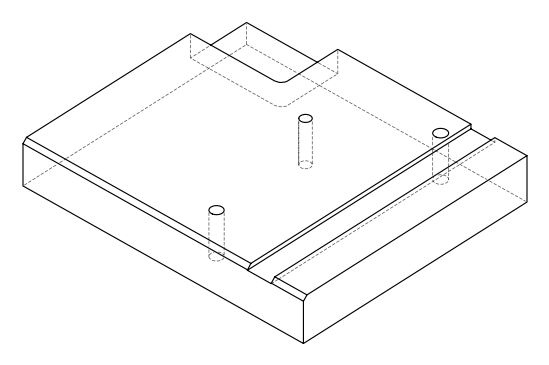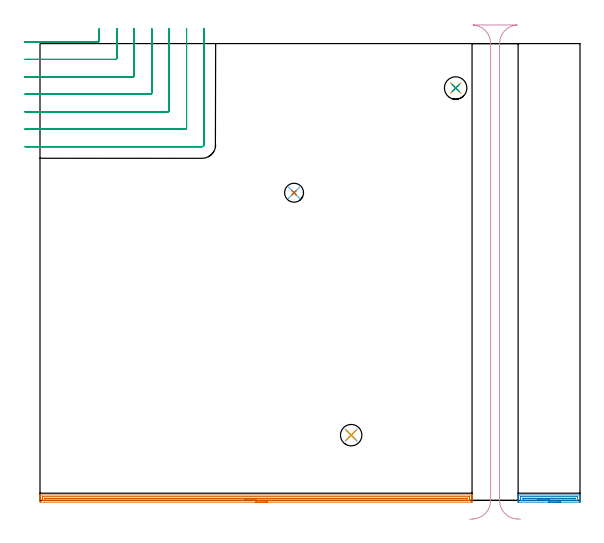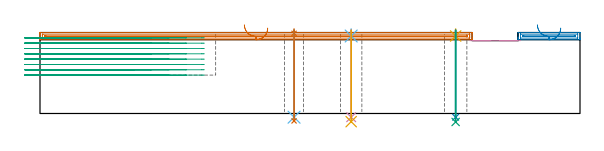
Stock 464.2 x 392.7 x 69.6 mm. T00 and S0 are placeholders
(PLAN: 13 operations, 9 tool changes, 34.5 min)
(1 AREA_MILL | FG_CHAMFER_SURFACE | UGT0205_001 | 9.07 min | 7218 mm3)
(2 AREA_MILL_1 | FG_CHAMFER_SURFACE_1 | UGT0205_001 | 1.44 min | 1100 mm3)
(3 MILL_CORNER_NOTCH_RECTANGULAR | CORNER_NOTCH_RECTANGULAR | UGT0201_094 | Follow Part, ap 5, ae 75% | 20.19 min | 543886 mm3)
(4 MILL_RECTANGULAR_SLOT | SLOT_RECTANGULAR | UGT0201_004 | Follow Part, ap 8, ae 75% | 1.87 min | 108762 mm3)
(5 SPOT_DRILL | STEP1HOLE | NXT0321_9005460120000 | 0.05 min | 128 mm3)
(6 SPOT_DRILL_1 | STEP1HOLE_1 | NXT0321_9005460120000 | 0.05 min | 188 mm3)
(7 SPOT_DRILL_2 | STEP1HOLE_2 | NXT0321_9005460120000 | 0.03 min | 2 mm3)
(8 DRILL_THROUGH_HOLE_INTO_CENTER | STEP1HOLE | NXT0301_065 | 0.3 min | 4672 mm3)
(9 DRILL_TO_ENLARGE_THROUGH_HOLE | STEP1HOLE | UGT0301_260 | 0.32 min | 15464 mm3)
(10 DRILL_THROUGH_HOLE_INTO_CENTER_1 | STEP1HOLE_1 | NXT0301_065 | 0.3 min | 4668 mm3)
(11 DRILL_TO_ENLARGE_THROUGH_HOLE_1 | STEP1HOLE_1 | UGT0301_253 | 0.32 min | 13673 mm3)
(12 DRILL_THROUGH_HOLE_INTO_CENTER_2 | STEP1HOLE_2 | NXT0301_065 | 0.3 min | 4779 mm3)
(13 DRILL_TO_ENLARGE_THROUGH_HOLE_2 | STEP1HOLE_2 | UGT0301_287 | 0.31 min | 9658 mm3)
(TOOL UGT0205_001 | Chamfer Mill 20 x 3 x 45 deg. | D20 FL50 Z2)
(TOOL UGT0201_094 | End mill 20 mm | D20 FL38 Z4)
(TOOL UGT0201_004 | End Mill 32 mm | D32 FL53 Z6)
(TOOL NXT0321_9005460120000 | NC Spot Drill, 142deg, 12mm, Carbide, Uncoated | D12 PA142 FL30 Z2)
(TOOL NXT0301_065 | Carbide Drill 9.4mm [860.1-0940-075A1-MM 2214] | D9.4 PA140 FL98 Z2)
(TOOL UGT0301_260 | Twist Drill 19.3 mm | D19.3 PA118 FL140 Z2)
(TOOL UGT0301_253 | Twist Drill 18.4 mm | D18.4 PA118 FL135 Z2)
(TOOL UGT0301_287 | Twist Drill 16.3 mm | D16.3 PA118 FL125 Z2)
(OP 1 AREA_MILL)
G17 G21 G94 G90
T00 M6
G54
G17 G0 G90 X195.7 Y-1.5 S1061 M3
G43 Z79.6 H0
Z73.4
G94 G1 X195.662 Z72.528 F250.
X195.548 Z71.664
X195.359 Z70.812
X195.097 Z69.98
X194.763 Z69.174
X194.36 Z68.4
X193.892 Z67.664
X193.36 Z66.972
X192.771 Z66.329
X192.128 Z65.74
X191.436 Z65.208
X190.7 Z64.74
X189.926 Z64.337
X189.12 Z64.003
X188.288 Z63.741
X187.437 Z63.552
X186.572 Z63.438
X185.7 Z63.4
X0.628
X0.171 Y-1.496 Z63.402
X0.01 Y-1.491 Z63.405
X0. Y-1.045 Z63.851
Y1.6 Z66.495
Y3.006 Z67.903
Y3.363 Z68.258
Y4.078 Z68.977
Y4.332 Z69.231
X0.006 Y4.694 Z69.585
X0.008 Y4.697 Z69.588
X0.181 Y4.7 Z69.6
X371.219
X371.392 Y4.697 Z69.588
X371.394 Y4.694 Z69.585
X371.4 Y4.332 Z69.231
Y4.077 Z68.977
Y3.363 Z68.258
Y2.125 Z67.022
Y0.718 Z65.614
Y0.099 Z64.995
Y-0.783 Z64.114
X371.397 Y-1.045 Z63.851
X371.39 Y-1.491 Z63.406
X371.229 Y-1.496 Z63.402
X370.772 Y-1.5 Z63.4
X185.7
Y-0.086 Z64.814
X2.416 Y-0.085 Z64.815
X2.336
X2.034 Y-0.079 Z64.821
X2.009 Y-0.075 Z64.825
X2.005 Y-0.051 Z64.849
X2.002 Y-0.017 Z64.883
X2. Y0.718 Z65.618
Y2.01 Z66.91
X2.002 Y2.482 Z67.382
X2.005 Y2.887 Z67.787
X2.018 Y3.279 Z68.179
X2.416 Y3.284 Z68.184
X2.496 Y3.285 Z68.185
X368.984
X369.064
X369.366 Y3.279 Z68.179
X369.391 Y3.275 Z68.175
X369.395 Y3.251 Z68.151
X369.398 Y3.217 Z68.117
X369.4 Y2.482 Z67.382
Y1.19 Z66.09
X369.398 Y0.718 Z65.618
X369.395 Y0.313 Z65.213
X369.382 Y-0.079 Z64.821
X368.984 Y-0.084 Z64.816
X368.904 Y-0.085 Z64.815
X185.7 Y-0.086 Z64.814
Y1.328 Z66.228
X4.479 Y1.329 Z66.229
X4.204 Y1.33 Z66.23
X4.113 Y1.332 Z66.232
X4.042 Y1.335 Z66.235
X4.01 Y1.346 Z66.246
X4.008 Y1.399 Z66.299
X4.004 Y1.6 Z66.5
Y1.797 Z66.697
X4.01 Y1.862 Z66.762
X4.068 Y1.865 Z66.765
X4.204 Y1.868 Z66.768
X4.824 Y1.871 Z66.771
X5.098
X366.921
X367.196 Y1.87 Z66.77
X367.287 Y1.868 Z66.768
X367.358 Y1.865 Z66.765
X367.39 Y1.854 Z66.754
X367.392 Y1.801 Z66.701
X367.396 Y1.6 Z66.5
Y1.403 Z66.303
X367.39 Y1.338 Z66.238
X367.332 Y1.335 Z66.235
X367.196 Y1.332 Z66.232
X366.576 Y1.329 Z66.229
X366.302
X185.7 Y1.328 Z66.228
X184.828 Z66.267
X183.964 Z66.38
X183.112 Z66.569
X182.28 Z66.832
X181.474 Z67.165
X180.7 Z67.568
X179.964 Z68.037
X179.272 Z68.568
X178.629 Z69.157
X178.04 Z69.801
X177.508 Z70.493
X177.04 Z71.228
X176.637 Z72.002
X176.303 Z72.808
X176.041 Z73.64
X175.852 Z74.492
X175.738 Z75.357
X175.7 Z76.228
G0 Z79.6
M5
M2
(OP 2 AREA_MILL_1)
G17 G21 G94 G90
T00 M6
G54
G17 G0 G90 X447.6 Y-1.5 S1061 M3
G43 Z79.6 H0
Z73.4
G94 G1 X447.562 Z72.528 F250.
X447.448 Z71.664
X447.259 Z70.812
X446.997 Z69.98
X446.663 Z69.174
X446.26 Z68.4
X445.792 Z67.664
X445.26 Z66.972
X444.671 Z66.329
X444.028 Z65.74
X443.336 Z65.208
X442.6 Z64.74
X441.826 Z64.337
X441.02 Z64.003
X440.188 Z63.741
X439.336 Z63.552
X438.472 Z63.438
X437.6 Z63.4
X411.498 Y-1.499 Z63.401
X411.049 Y-1.493 Z63.402
X411.008 Y-1.49 Z63.404
X411. Y-1.045 Z63.849
Y-0.66 Z64.234
Y-0.163 Z64.73
Y0.607 Z65.505
Y0.718 Z65.617
X411.001 Y4.587 Z69.486
X411.01 Y4.695 Z69.593
X411.056 Y4.7 Z69.6
X464.144
X464.19 Y4.695 Z69.593
X464.2 Y4.585 Z69.483
Y0.607 Z65.505
Y-0.163 Z64.73
Y-0.66 Z64.234
X464.197 Y-1.045 Z63.849
X464.192 Y-1.49 Z63.405
X464.151 Y-1.493 Z63.402
X463.702 Y-1.5 Z63.4
X437.6
Y-0.086 Z64.814
X413.268 Y-0.085 Z64.815
X413.189
X413.069 Y-0.081 Z64.819
X413.016 Y-0.079 Z64.821
X413.01 Y-0.051 Z64.849
X413.005 Y-0.014 Z64.886
X413.001 Y0.103 Z65.003
Y3.016 Z67.916
X413.004 Y3.193 Z68.093
X413.008 Y3.258 Z68.158
X413.013 Y3.28 Z68.18
X413.018 Y3.281 Z68.181
X413.066 Y3.284 Z68.184
X413.268 Y3.286 Z68.186
X413.346
X461.932 Y3.285 Z68.185
X462.011
X462.131 Y3.281 Z68.181
X462.184 Y3.279 Z68.179
X462.19 Y3.251 Z68.151
X462.195 Y3.214 Z68.114
X462.199 Y3.097 Z67.997
Y0.184 Z65.084
X462.196 Y0.006 Z64.906
X462.192 Y-0.058 Z64.842
X462.187 Y-0.08 Z64.82
X462.182 Y-0.081 Z64.819
X462.134 Y-0.084 Z64.816
X461.932 Y-0.086 Z64.814
X461.854
X437.6
Y1.328 Z66.228
X415.922 Y1.329 Z66.229
X415.306 Y1.332 Z66.232
X415.038 Y1.335 Z66.235
X415.007 Y1.6 Z66.5
X415.005 Y1.632 Z66.532
X415.038 Y1.864 Z66.764
X415.652 Y1.87 Z66.77
X415.922 Y1.871 Z66.771
X459.278
X459.894 Y1.868 Z66.768
X460.162 Y1.864 Z66.764
X460.193 Y1.6 Z66.5
X460.195 Y1.568 Z66.468
X460.162 Y1.336 Z66.236
X459.548 Y1.33 Z66.23
X459.278 Y1.329 Z66.229
X437.6 Y1.328 Z66.228
X436.728 Z66.266
X435.864 Z66.38
X435.012 Z66.569
X434.18 Z66.832
X433.374 Z67.165
X432.6 Z67.568
X431.864 Z68.037
X431.172 Z68.568
X430.529 Z69.157
X429.94 Z69.801
X429.408 Z70.493
X428.94 Z71.228
X428.537 Z72.002
X428.203 Z72.808
X427.941 Z73.64
X427.752 Z74.492
X427.638 Z75.357
X427.6 Z76.228
G0 Z79.6
M5
M2
(OP 3 MILL_CORNER_NOTCH_RECTANGULAR)
G17 G21 G94 G90
T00 M6
G54
G17 G0 G90 X-12.902 Y394.1 S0 M3
G43 Z79.6 H0
Z65.025
G94 G1 X-9.902 F250.
X50.007 F500.
G3 X51. Y395.093 R1.
G1 Y402.7
Y405.7 F250.
G0 Z79.6
X-13. Y379.1
Z65.025
G1 X-10.
X65.007 F500.
G3 X66. Y380.093 R1.
G1 Y402.7
Y405.7 F250.
G0 Z79.6
X-13. Y364.1
Z65.025
G1 X-10.
X80.006 F500.
G3 X81. Y365.094 R1.
G1 Y402.7
Y405.7 F250.
G0 Z79.6
X-13. Y349.1
Z65.025
G1 X-10.
X95.006 F500.
G3 X96. Y350.094 R1.
G1 Y402.7
Y405.7 F250.
G0 Z79.6
X-13. Y334.1
Z65.025
G1 X-10.
X110.006 F500.
G3 X111. Y335.094 R1.
G1 Y402.7
Y405.7 F250.
G0 Z79.6
X-13. Y319.1
Z65.025
G1 X-10.
X125.005 F500.
G3 X126. Y320.095 R1.
G1 Y402.7
Y405.7 F250.
G0 Z79.6
X-13. Y304.1
Z65.025
G1 X-10.
X139.2 F500.
G3 X141. Y305.9 R1.8
G1 Y402.7
Y405.7 F250.
G0 Z79.6
X-12.902 Y394.1
Z60.45
G1 X-9.902
X50.007 F500.
G3 X51. Y395.093 R1.
G1 Y402.7
Y405.7 F250.
G0 Z79.6
X-13. Y379.1
Z60.45
G1 X-10.
X65.007 F500.
G3 X66. Y380.093 R1.
G1 Y402.7
Y405.7 F250.
G0 Z79.6
X-13. Y364.1
Z60.45
G1 X-10.
X80.006 F500.
G3 X81. Y365.094 R1.
G1 Y402.7
Y405.7 F250.
G0 Z79.6
X-13. Y349.1
Z60.45
G1 X-10.
X95.006 F500.
G3 X96. Y350.094 R1.
G1 Y402.7
Y405.7 F250.
G0 Z79.6
X-13. Y334.1
Z60.45
G1 X-10.
X110.006 F500.
G3 X111. Y335.094 R1.
G1 Y402.7
Y405.7 F250.
G0 Z79.6
X-13. Y319.1
Z60.45
G1 X-10.
X125.005 F500.
G3 X126. Y320.095 R1.
G1 Y402.7
Y405.7 F250.
G0 Z79.6
X-13. Y304.1
Z60.45
G1 X-10.
X139.2 F500.
G3 X141. Y305.9 R1.8
G1 Y402.7
Y405.7 F250.
G0 Z79.6
X-12.902 Y394.1
Z55.875
G1 X-9.902
X50.007 F500.
G3 X51. Y395.093 R1.
G1 Y402.7
Y405.7 F250.
G0 Z79.6
X-13. Y379.1
Z55.875
G1 X-10.
X65.007 F500.
G3 X66. Y380.093 R1.
G1 Y402.7
Y405.7 F250.
G0 Z79.6
X-13. Y364.1
Z55.875
G1 X-10.
X80.006 F500.
G3 X81. Y365.094 R1.
G1 Y402.7
Y405.7 F250.
G0 Z79.6
X-13. Y349.1
Z55.875
G1 X-10.
X95.006 F500.
G3 X96. Y350.094 R1.
G1 Y402.7
Y405.7 F250.
G0 Z79.6
X-13. Y334.1
Z55.875
G1 X-10.
X110.006 F500.
G3 X111. Y335.094 R1.
G1 Y402.7
Y405.7 F250.
G0 Z79.6
X-13. Y319.1
Z55.875
G1 X-10.
X125.005 F500.
G3 X126. Y320.095 R1.
G1 Y402.7
Y405.7 F250.
G0 Z79.6
X-13. Y304.1
Z55.875
G1 X-10.
X139.2 F500.
G3 X141. Y305.9 R1.8
G1 Y402.7
Y405.7 F250.
G0 Z79.6
X-12.902 Y394.1
Z51.3
G1 X-9.902
X50.007 F500.
G3 X51. Y395.093 R1.
G1 Y402.7
Y405.7 F250.
G0 Z79.6
X-13. Y379.1
Z51.3
G1 X-10.
X65.007 F500.
G3 X66. Y380.093 R1.
G1 Y402.7
Y405.7 F250.
G0 Z79.6
X-13. Y364.1
Z51.3
G1 X-10.
X80.006 F500.
G3 X81. Y365.094 R1.
G1 Y402.7
Y405.7 F250.
G0 Z79.6
X-13. Y349.1
Z51.3
G1 X-10.
X95.006 F500.
G3 X96. Y350.094 R1.
G1 Y402.7
Y405.7 F250.
G0 Z79.6
X-13. Y334.1
Z51.3
G1 X-10.
X110.006 F500.
G3 X111. Y335.094 R1.
G1 Y402.7
Y405.7 F250.
G0 Z79.6
X-13. Y319.1
Z51.3
G1 X-10.
X125.005 F500.
G3 X126. Y320.095 R1.
G1 Y402.7
Y405.7 F250.
G0 Z79.6
X-13. Y304.1
Z51.3
G1 X-10.
X139.2 F500.
G3 X141. Y305.9 R1.8
G1 Y402.7
Y405.7 F250.
G0 Z79.6
X-12.902 Y394.1
Z46.725
G1 X-9.902
X50.007 F500.
G3 X51. Y395.093 R1.
G1 Y402.7
Y405.7 F250.
G0 Z79.6
X-13. Y379.1
Z46.725
G1 X-10.
X65.007 F500.
G3 X66. Y380.093 R1.
G1 Y402.7
Y405.7 F250.
G0 Z79.6
X-13. Y364.1
Z46.725
G1 X-10.
X80.006 F500.
G3 X81. Y365.094 R1.
G1 Y402.7
Y405.7 F250.
G0 Z79.6
X-13. Y349.1
Z46.725
G1 X-10.
X95.006 F500.
G3 X96. Y350.094 R1.
G1 Y402.7
Y405.7 F250.
G0 Z79.6
X-13. Y334.1
Z46.725
G1 X-10.
X110.006 F500.
G3 X111. Y335.094 R1.
G1 Y402.7
Y405.7 F250.
G0 Z79.6
X-13. Y319.1
Z46.725
G1 X-10.
X125.005 F500.
G3 X126. Y320.095 R1.
G1 Y402.7
Y405.7 F250.
G0 Z79.6
X-13. Y304.1
Z46.725
G1 X-10.
X139.2 F500.
G3 X141. Y305.9 R1.8
G1 Y402.7
Y405.7 F250.
G0 Z79.6
X-12.902 Y394.1
Z42.15
G1 X-9.902
X50.007 F500.
G3 X51. Y395.093 R1.
G1 Y402.7
Y405.7 F250.
G0 Z79.6
X-13. Y379.1
Z42.15
G1 X-10.
X65.007 F500.
G3 X66. Y380.093 R1.
G1 Y402.7
Y405.7 F250.
G0 Z79.6
X-13. Y364.1
Z42.15
G1 X-10.
X80.006 F500.
G3 X81. Y365.094 R1.
G1 Y402.7
Y405.7 F250.
G0 Z79.6
X-13. Y349.1
Z42.15
G1 X-10.
X95.006 F500.
G3 X96. Y350.094 R1.
G1 Y402.7
Y405.7 F250.
G0 Z79.6
X-13. Y334.1
Z42.15
G1 X-10.
X110.006 F500.
G3 X111. Y335.094 R1.
G1 Y402.7
Y405.7 F250.
G0 Z79.6
X-13. Y319.1
Z42.15
G1 X-10.
X125.005 F500.
G3 X126. Y320.095 R1.
G1 Y402.7
Y405.7 F250.
G0 Z79.6
X-13. Y304.1
Z42.15
G1 X-10.
X139.2 F500.
G3 X141. Y305.9 R1.8
G1 Y402.7
Y405.7 F250.
G0 Z79.6
X-12.902 Y394.1
Z37.575
G1 X-9.902
X50.007 F500.
G3 X51. Y395.093 R1.
G1 Y402.7
Y405.7 F250.
G0 Z79.6
X-13. Y379.1
Z37.575
G1 X-10.
X65.007 F500.
G3 X66. Y380.093 R1.
G1 Y402.7
Y405.7 F250.
G0 Z79.6
X-13. Y364.1
Z37.575
G1 X-10.
X80.006 F500.
G3 X81. Y365.094 R1.
G1 Y402.7
Y405.7 F250.
G0 Z79.6
X-13. Y349.1
Z37.575
G1 X-10.
X95.006 F500.
G3 X96. Y350.094 R1.
G1 Y402.7
Y405.7 F250.
G0 Z79.6
X-13. Y334.1
Z37.575
G1 X-10.
X110.006 F500.
G3 X111. Y335.094 R1.
G1 Y402.7
Y405.7 F250.
G0 Z79.6
X-13. Y319.1
Z37.575
G1 X-10.
X125.005 F500.
G3 X126. Y320.095 R1.
G1 Y402.7
Y405.7 F250.
G0 Z79.6
X-13. Y304.1
Z37.575
G1 X-10.
X139.2 F500.
G3 X141. Y305.9 R1.8
G1 Y402.7
Y405.7 F250.
G0 Z79.6
X-12.902 Y394.1
Z33.
G1 X-9.902
X50.007 F500.
G3 X51. Y395.093 R1.
G1 Y402.7
Y405.7 F250.
G0 Z79.6
X-13. Y379.1
Z33.
G1 X-10.
X65.007 F500.
G3 X66. Y380.093 R1.
G1 Y402.7
Y405.7 F250.
G0 Z79.6
X-13. Y364.1
Z33.
G1 X-10.
X80.006 F500.
G3 X81. Y365.094 R1.
G1 Y402.7
Y405.7 F250.
G0 Z79.6
X-13. Y349.1
Z33.
G1 X-10.
X95.006 F500.
G3 X96. Y350.094 R1.
G1 Y402.7
Y405.7 F250.
G0 Z79.6
X-13. Y334.1
Z33.
G1 X-10.
X110.006 F500.
G3 X111. Y335.094 R1.
G1 Y402.7
Y405.7 F250.
G0 Z79.6
X-13. Y319.1
Z33.
G1 X-10.
X125.005 F500.
G3 X126. Y320.095 R1.
G1 Y402.7
Y405.7 F250.
G0 Z79.6
X-13. Y304.1
Z33.
G1 X-10.
X139.2 F500.
G3 X141. Y305.9 R1.8
G1 Y402.7
Y405.7 F250.
G0 Z79.6
M5
M2
(OP 4 MILL_RECTANGULAR_SLOT)
G17 G21 G94 G90
T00 M6
G54
G17 G0 G90 X413.015 Y-16.154 S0 M3
G43 Z79.6 H0
Z62.6
G94 G1 X410.021 Y-15.97 F250.
G2 X395. Y0. R16. F500.
G1 Y392.7
G2 X410.02 Y408.67 R16.
G1 Y408.7
X372.38
Y408.67
G2 X387.4 Y392.7 R16.
G1 Y0.
G2 X372.379 Y-15.97 R16.
G1 X369.385 Y-16.154 F250.
G0 Z79.6
M5
M2
(OP 5 SPOT_DRILL)
G17 G21 G94 G90
T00 M6
G54
G17 G0 G90 X357.3 Y354.5 S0 M3
G43 Z79.6 H0
G94 G81 G98 Z66.6 F250. R72.6
G80
M5
M2
(OP 6 SPOT_DRILL_1)
G17 G21 G94 G90
T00 M6
G54
G17 G0 G90 X267.5 Y56.1 S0 M3
G43 Z79.6 H0
G94 G81 G98 Z66.6 F250. R72.6
G80
M5
M2
(OP 7 SPOT_DRILL_2)
G17 G21 G94 G90
T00 M6
G54
G17 G0 G90 X218.4 Y264.5 S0 M3
G43 Z79.6 H0
G94 G81 G98 Z68.898 F250. R72.6
G80
M5
M2
(OP 8 DRILL_THROUGH_HOLE_INTO_CENTER)
G17 G21 G94 G90
T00 M6
G54
G17 G0 G90 X357.3 Y354.5 S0 M3
G43 Z79.6 H1
G94 G73 G98 Z-3.211 F250. Q9.101 R71.6
G80
M5
M2
(OP 9 DRILL_TO_ENLARGE_THROUGH_HOLE)
G17 G21 G94 G90
T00 M6
G54
G17 G0 G90 X357.3 Y354.5 S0 M3
G43 Z79.6 H0
G94 G73 G98 Z-7.298 F250. Q19.225 R71.6
G80
M5
M2
(OP 10 DRILL_THROUGH_HOLE_INTO_CENTER_1)
G17 G21 G94 G90
T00 M6
G54
G17 G0 G90 X267.5 Y56.1 S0 M3
G43 Z79.6 H1
G94 G73 G98 Z-3.211 F250. Q9.101 R71.6
G80
M5
M2
(OP 11 DRILL_TO_ENLARGE_THROUGH_HOLE_1)
G17 G21 G94 G90
T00 M6
G54
G17 G0 G90 X267.5 Y56.1 S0 M3
G43 Z79.6 H0
G94 G73 G98 Z-7.028 F250. Q15.326 R71.6
G80
M5
M2
(OP 12 DRILL_THROUGH_HOLE_INTO_CENTER_2)
G17 G21 G94 G90
T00 M6
G54
G17 G0 G90 X218.4 Y264.5 S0 M3
G43 Z79.6 H1
G94 G73 G98 Z-3.211 F250. Q9.101 R71.6
G80
M5
M2
(OP 13 DRILL_TO_ENLARGE_THROUGH_HOLE_2)
G17 G21 G94 G90
T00 M6
G54
G17 G0 G90 X218.4 Y264.5 S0 M3
G43 Z79.6 H0
G94 G73 G98 Z-6.397 F250. Q15.199 R71.6
G80
M5
M2
